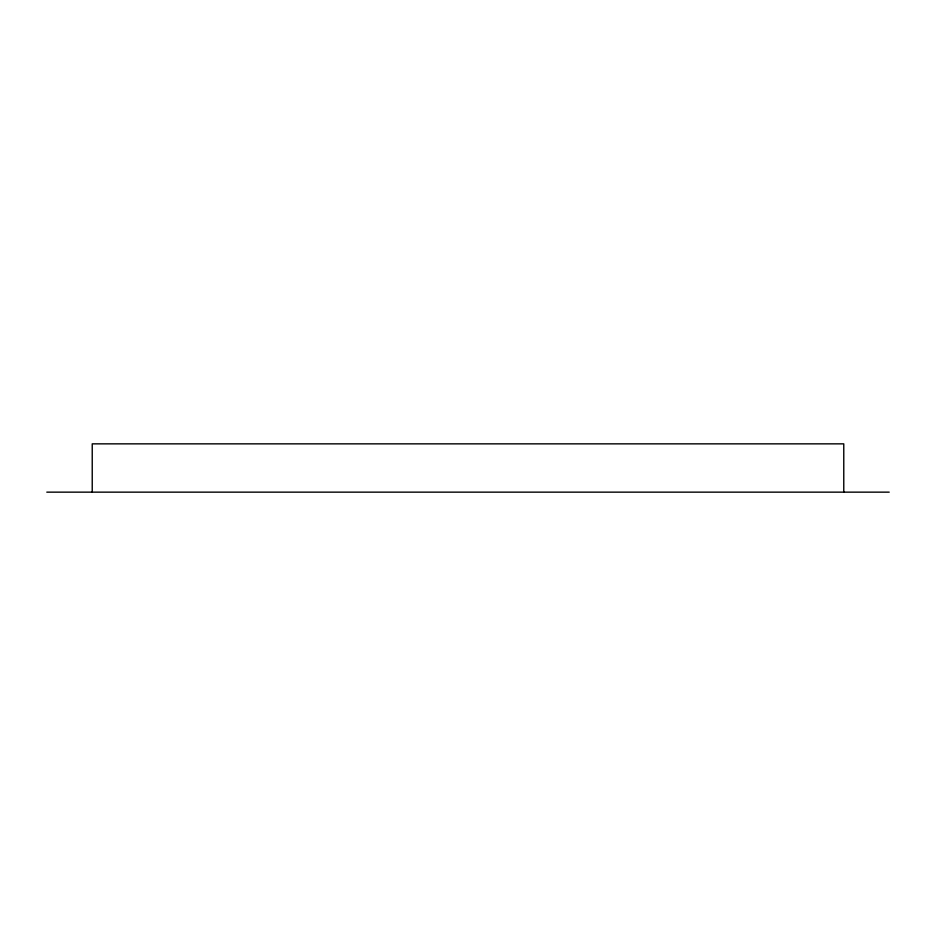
<?xml version="1.0" encoding="UTF-8"?>
<svg xmlns="http://www.w3.org/2000/svg" width="936" height="936" viewBox="0 0 936 936"><rect width="100%" height="100%" fill="white"/><g stroke="black" fill="none" stroke-linecap="round" stroke-linejoin="round"><path stroke-width="1.4" d="M46.8 492.149L889.2 492.149M843.769 492.149L843.769 443.851L92.231 443.851L92.231 492.149"/></g></svg>
